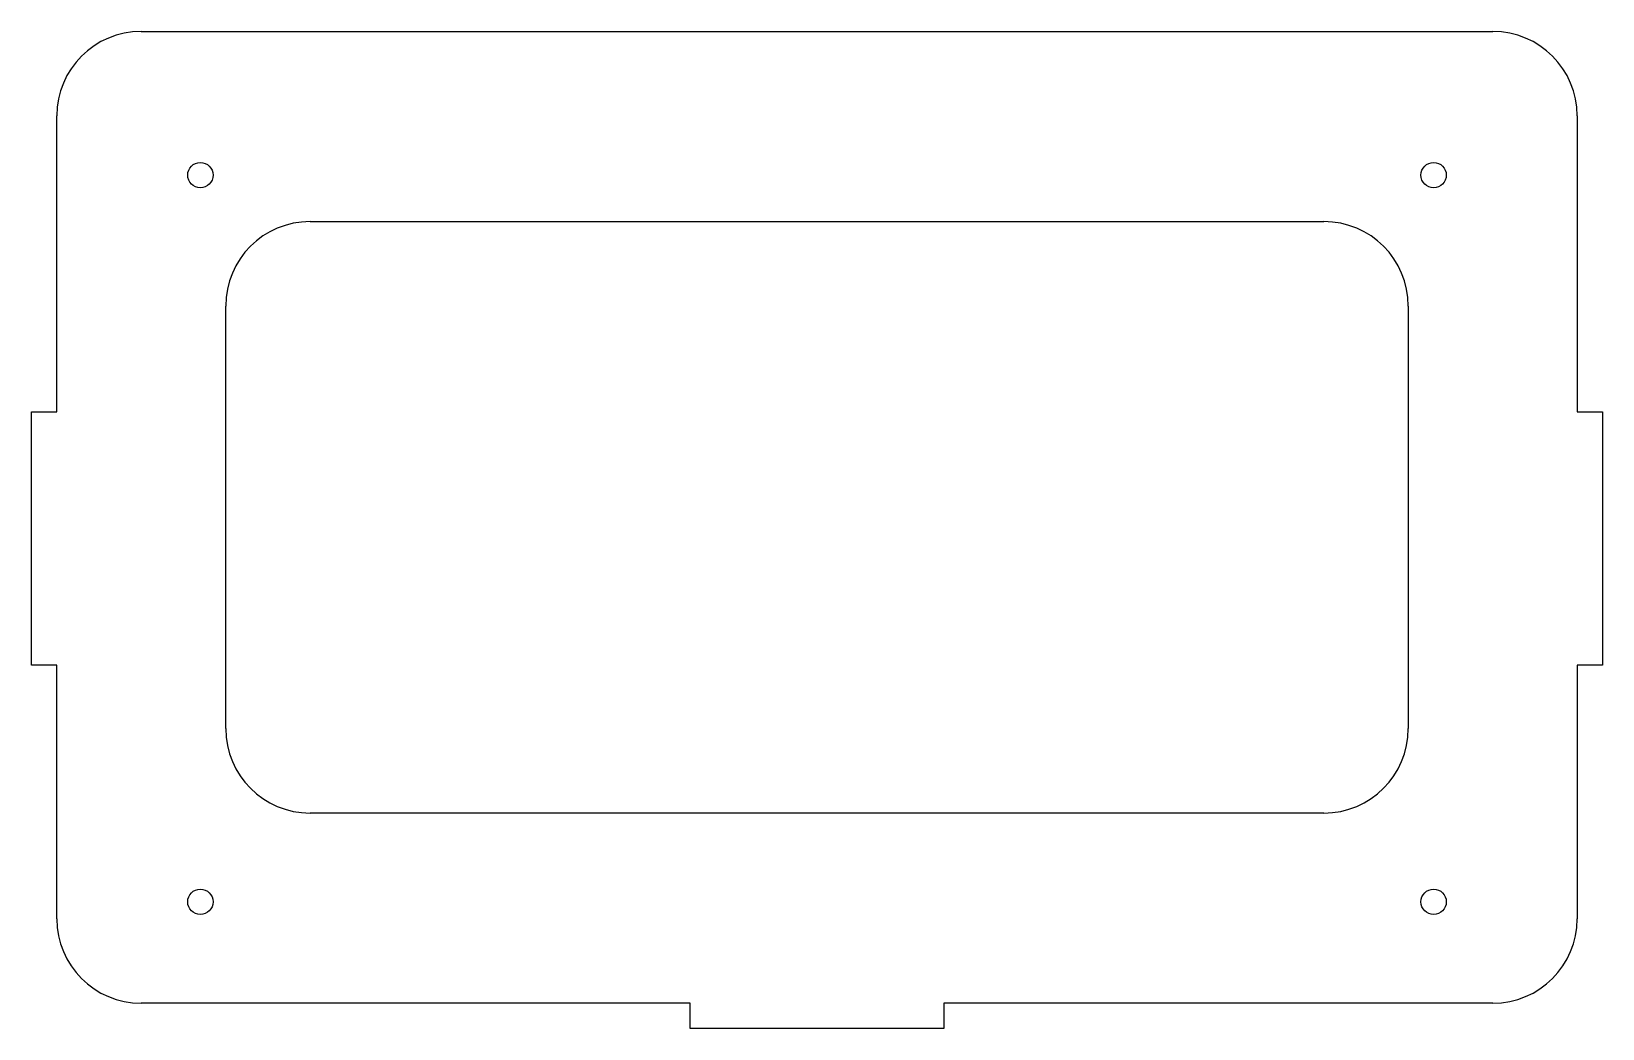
# Model space of a CAD drawing. Extents: x -93 to 93, y -60 to 58.
import ezdxf

# ---------------------------------------------------------------- set-up
doc = ezdxf.new("R2010")
doc.units = 0
doc.layers.get('0').update_dxf_attribs({"linetype": 'CONTINUOUS'})

msp = doc.modelspace()

# ---------------------------------------------------------------- linework, layer by layer
at = {"color": 7, "linetype": 'CONTINUOUS'}
for p, q in [((-80, 57.5), (80, 57.5)), ((-90, 12.5), (-90, 47.5)), ((90, 47.5), (90, 12.5)), ((-60, 35), (60, 35)), ((-70, -25), (-70, 25)), ((70, 25), (70, -25)), ((-93, -17.5), (-93, 12.5)), ((-93, 12.5), (-90, 12.5)), ((90, 12.5), (93, 12.5)), ((93, 12.5), (93, -17.5)), ((-90, -17.5), (-93, -17.5)), ((-90, -47.5), (-90, -17.5)), ((93, -17.5), (90, -17.5)), ((90, -17.5), (90, -47.5)), ((60, -35), (-60, -35)), ((-15, -57.5), (-80, -57.5)), ((-15, -60.5), (-15, -57.5)), ((80, -57.5), (15, -57.5)), ((15, -57.5), (15, -60.5)), ((15, -60.5), (-15, -60.5))]:
    msp.add_line(p, q, dxfattribs=at)
for centre in [(-73, 40.5), (73, 40.5), (-73, -45.5), (73, -45.5)]:
    msp.add_circle(centre, 1.5, dxfattribs=at)
for centre, start, end in [((-80, 47.5), 90, 180), ((80, 47.5), 0, 90), ((-60, 25), 90, 180), ((60, 25), 0, 90), ((-60, -25), 180, 270), ((60, -25), 270, 0), ((-80, -47.5), 180, 270), ((80, -47.5), 270, 0)]:
    msp.add_arc(centre, 10, start, end, dxfattribs=at)

doc.saveas('drawing.dxf')
